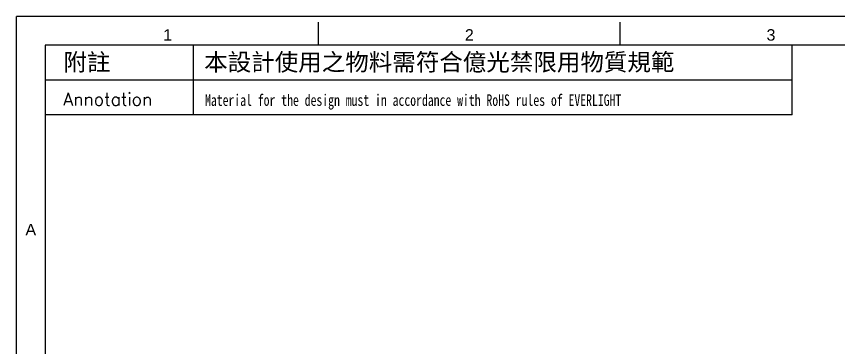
# Model space of a CAD drawing. Header units: millimetres. Extents: x -992 to 1678, y 98 to 1000.
# Drawn here: x -991.9 to -848.9, y 622.1 to 679.7 of the extents above; entities that cross this region are included whole.
import ezdxf

# ---------------------------------------------------------------- set-up
doc = ezdxf.new("R2010")
doc.units = ezdxf.units.MM
doc.layers.add('3', color=3, linetype='Continuous')
doc.styles.add('SLDTEXTSTYLE0', font='TXT', dxfattribs={"width": 0.75})
doc.styles.get("Standard").update_dxf_attribs({"font": 'txt.shx', "bigfont": 'chineset.shx'})
doc.styles.add('STYLE3', font='arial.ttf')

msp = doc.modelspace()

# ---------------------------------------------------------------- linework, layer by layer
at = {"layer": '3', "color": 0}
for p, q in [((-571.9486804, 679.70519083), (-991.9486804, 679.70519083)), ((-571.9486804, 679.70519083), (-991.9486804, 679.70519083)), ((-991.9486804, 605.45519083), (-991.9486804, 679.70519083)), ((-939.4486804, 678.70519083), (-939.4486804, 674.70519083)), ((-886.9486804, 678.70519083), (-886.9486804, 674.70519083)), ((-986.9486804, 674.70519083), (-986.9486804, 387.70519083)), ((-576.9486804, 674.70519083), (-986.9486804, 674.70519083)), ((-961.14590277, 662.58868337), (-961.14590277, 674.70519083)), ((-856.9486804, 662.58868337), (-856.9486804, 674.70519083)), ((-856.9486804, 668.58868337), (-986.9486804, 668.58868337)), ((-856.9486804, 662.58868337), (-986.9486804, 662.58868337))]:
    msp.add_line(p, q, dxfattribs=at)

# ---------------------------------------------------------------- texts
at = {"layer": '3', "color": 0, "style": 'STYLE3'}
for s, height, p in [('1', 2, (-966.40300714, 675.48886751)), ('2', 2, (-913.90300714, 675.48886751)), ('3', 2, (-861.40300714, 675.48886751)), ('附註', 3, (-983.76725272, 670.26037823)), ('本設計使用之物料需符合億光禁限用物質規範', 3, (-959.27054324, 670.26037823)), ('A', 2, (-990.38196423, 641.60431663))]:
    msp.add_text(s, height=height, dxfattribs=at).set_placement(p)
at = {"layer": '3', "color": 0}
msp.add_text('Annotation', height=2.2, dxfattribs=at).set_placement((-983.76725272, 664.18886511))
at = {"layer": '3', "color": 0, "style": 'SLDTEXTSTYLE0', "width": 0.75}
msp.add_text('Material for the design must in accordance with RoHS rules of EVERLIGHT', height=2, dxfattribs=at).set_placement((-959.12542543, 664.14387077))

doc.saveas('drawing.dxf')
